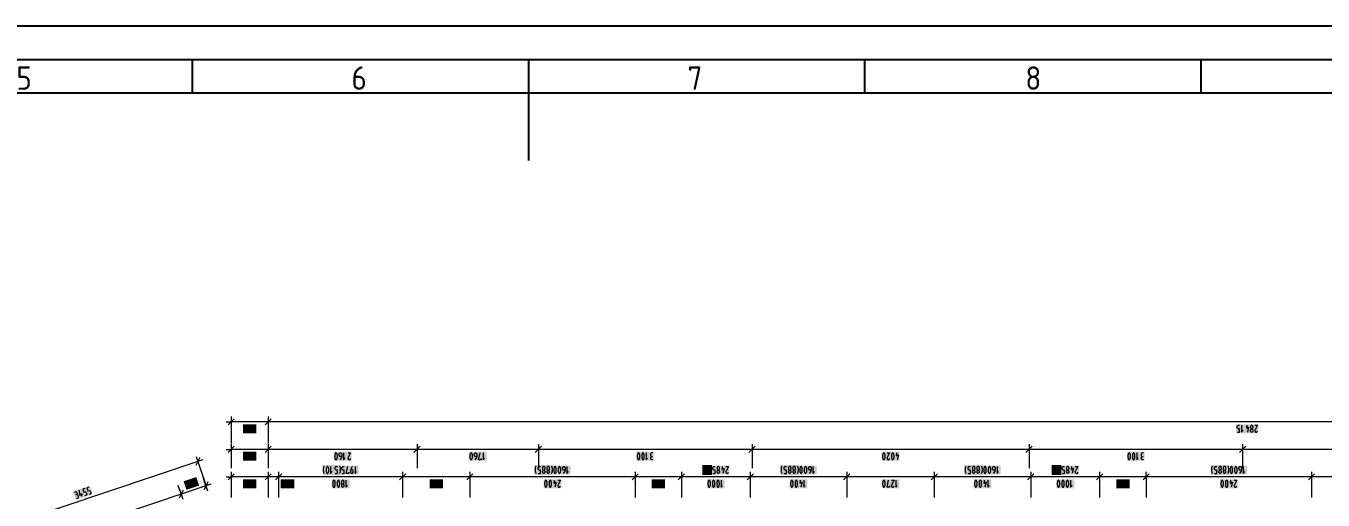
# Model space of a CAD drawing. Header units: millimetres. Extents: x 0 to 594, y 0 to 420.
# Drawn here: x 222.3 to 415.2, y 349.5 to 420 of the extents above; entities that cross this region are included whole.
import ezdxf

# ---------------------------------------------------------------- set-up
doc = ezdxf.new("R2010")
doc.units = ezdxf.units.MM
doc.header["$LTSCALE"] = 8
for name, color, linetype in [('035', 5, 'Continuous'), ('07', 7, 'Continuous'), ('PDF_Koty delkove', 7, 'Continuous')]:
    doc.layers.add(name, color=color, linetype=linetype)
doc.styles.add('ISO Proportional', font='isocp.shx')

# ---------------------------------------------------------------- blocks, each defined once
blk = doc.blocks.new('IEC_border_a2')
at = {"layer": '035'}
for p, q in [((247, 415), (247, 410)), ((297, 415), (297, 410)), ((347, 415), (347, 410)), ((397, 415), (397, 410)), ((584, 410), (10, 410))]:
    blk.add_line(p, q, dxfattribs=at)
blk.add_lwpolyline([(0, 420), (594, 420), (594, 0), (0, 0)], close=True, dxfattribs=at)
at = {"layer": '07'}
blk.add_line((297, 410), (297, 400), dxfattribs=at)
blk.add_lwpolyline([(5, 415), (589, 415), (589, 5), (5, 5)], close=True, dxfattribs=at)
at = {"layer": '035', "style": 'ISO Proportional'}
for s, p in [('5', (220.84, 410.5)), ('6', (270.69, 410.5)), ('7', (320.67, 410.5)), ('8', (370.92, 410.5))]:
    blk.add_text(s, height=3.5, dxfattribs=at).set_placement(p)

msp = doc.modelspace()

# ---------------------------------------------------------------- linework, layer by layer
at = {"layer": 'PDF_Koty delkove', "lineweight": 18}
for points in [[(252.02, 361.13), (252.79, 361.13), (252.79, 357.88)], [(253.25, 361.59), (252.33, 360.67)], [(252.79, 361.9), (252.79, 361.13), (252.79, 360.36)], [(549.56, 361.13), (258.3, 361.13), (257.65, 361.13), (252.79, 361.13)], [(258.76, 361.59), (257.84, 360.67)], [(258.3, 361.9), (258.3, 361.13), (258.3, 360.36)], [(258.3, 361.13), (258.3, 360.77), (258.3, 357.88)], [(254.72, 359.59), (255.05, 359.59), (255.05, 360.07), (254.91, 360.07), (254.82, 360.11), (254.76, 360.16), (254.71, 360.24), (254.7, 360.31), (254.7, 360.38), (254.71, 360.45), (254.74, 360.51), (254.78, 360.57), (254.83, 360.6), (254.91, 360.62), (255.05, 360.62)], [(255.71, 360.62), (255.52, 360.62), (255.45, 360.58), (255.39, 360.53), (255.37, 360.45), (255.35, 360.38), (255.35, 360.31), (255.37, 360.22), (255.39, 360.16), (255.45, 360.11), (255.54, 360.07)], [(255.71, 359.59), (255.54, 359.59), (255.49, 359.61), (255.44, 359.64), (255.41, 359.7), (255.38, 359.8), (255.38, 359.87), (255.41, 359.97), (255.46, 360.04), (255.54, 360.07), (255.65, 360.07)], [(256.04, 359.59), (256.37, 359.59), (256.37, 360.07), (256.23, 360.07), (256.13, 360.11), (256.08, 360.16), (256.02, 360.24), (256.01, 360.31), (256.01, 360.38), (256.02, 360.45), (256.05, 360.51), (256.09, 360.57), (256.15, 360.6), (256.23, 360.62), (256.37, 360.62)], [(402.45, 359.59), (402.78, 359.59), (402.78, 360.07), (402.64, 360.07), (402.55, 360.11), (402.49, 360.16), (402.44, 360.24), (402.42, 360.31), (402.42, 360.38), (402.44, 360.45), (402.46, 360.51), (402.5, 360.57), (402.56, 360.6), (402.64, 360.62), (402.78, 360.62)], [(403.08, 360.62), (403.08, 359.59), (403.3, 359.87)], [(403.74, 360.34), (404.12, 360.34), (403.95, 359.59)], [(403.85, 360.62), (403.85, 360.11)], [(404.71, 360), (404.73, 359.93), (404.75, 359.87), (404.75, 359.8), (404.73, 359.73), (404.71, 359.66), (404.65, 359.61), (404.61, 359.59), (404.56, 359.59), (404.52, 359.61), (404.46, 359.66), (404.43, 359.73), (404.42, 359.8), (404.42, 359.87), (404.43, 359.93), (404.46, 360), (404.5, 360.05), (404.53, 360.07)], [(404.64, 360.07), (404.67, 360.05), (404.71, 360)], [(405.05, 360.62), (405.43, 360.62), (405.08, 359.93), (405.05, 359.87), (405.05, 359.76), (405.08, 359.7), (405.12, 359.64), (405.16, 359.61), (405.21, 359.59), (405.27, 359.59), (405.32, 359.61), (405.36, 359.64), (405.41, 359.7), (405.43, 359.8)], [(252.02, 357.02), (252.79, 357.02), (252.79, 354.23)], [(253.25, 357.49), (252.33, 356.56)], [(252.79, 357.79), (252.79, 357.02), (252.79, 356.26)], [(565.96, 357.02), (549.56, 357.02), (512, 357.02), (509.05, 357.02), (486.83, 357.02), (438.04, 357.02), (403.24, 357.02), (371.46, 357.02), (330.26, 357.02), (298.49, 357.02), (280.45, 357.02), (258.3, 357.02), (252.79, 357.02)], [(258.76, 357.49), (257.84, 356.56)], [(258.3, 357.79), (258.3, 357.02), (258.3, 356.26)], [(258.3, 357.02), (258.3, 356.67), (258.3, 354.23)], [(280.91, 357.49), (279.98, 356.56)], [(280.45, 357.79), (280.45, 357.02), (280.45, 356.26)], [(280.45, 357.02), (280.45, 356.67), (280.45, 354.23)], [(298.95, 357.49), (298.02, 356.56)], [(298.49, 357.79), (298.49, 357.02), (298.49, 356.26)], [(298.49, 357.02), (298.49, 356.67), (298.49, 354.23)], [(330.72, 357.49), (329.8, 356.56)], [(330.26, 357.79), (330.26, 357.02), (330.26, 356.26)], [(330.26, 357.02), (330.26, 356.67), (330.26, 354.23)], [(371.93, 357.49), (371, 356.56)], [(371.46, 357.79), (371.46, 357.02), (371.46, 356.26)], [(371.46, 357.02), (371.46, 356.67), (371.46, 354.23)], [(403.7, 357.49), (402.78, 356.56)], [(403.24, 357.79), (403.24, 357.02), (403.24, 356.26)], [(403.24, 357.02), (403.24, 356.67), (403.24, 354.23)], [(247.83, 355.22), (214.24, 343.98)], [(248.12, 355.8), (247.54, 354.64)], [(247.59, 355.95), (247.83, 355.22), (248.08, 354.49)], [(248.56, 355.46), (247.83, 355.22), (248.81, 352.3)], [(255.71, 356.51), (255.52, 356.51), (255.45, 356.48), (255.39, 356.43), (255.37, 356.34), (255.35, 356.27), (255.35, 356.2), (255.37, 356.12), (255.39, 356.05), (255.45, 356), (255.54, 355.96)], [(255.71, 355.49), (255.54, 355.49), (255.49, 355.5), (255.44, 355.54), (255.41, 355.59), (255.38, 355.69), (255.38, 355.76), (255.41, 355.86), (255.46, 355.93), (255.54, 355.96), (255.65, 355.96)], [(256.04, 355.49), (256.37, 355.49), (256.37, 355.96), (256.23, 355.96), (256.13, 356), (256.08, 356.05), (256.02, 356.14), (256.01, 356.2), (256.01, 356.27), (256.02, 356.34), (256.05, 356.41), (256.09, 356.46), (256.15, 356.49), (256.23, 356.51), (256.37, 356.51)], [(268.58, 355.9), (268.58, 356.1), (268.56, 356.2), (268.54, 356.32), (268.5, 356.43), (268.44, 356.49), (268.41, 356.51), (268.36, 356.51), (268.33, 356.49), (268.28, 356.43), (268.24, 356.32), (268.21, 356.2), (268.19, 356.1)], [(268.19, 356.1), (268.19, 355.9), (268.21, 355.79), (268.24, 355.67), (268.28, 355.57), (268.33, 355.5), (268.36, 355.49), (268.41, 355.49), (268.44, 355.5), (268.5, 355.57), (268.54, 355.67), (268.56, 355.79), (268.58, 355.9)], [(269.21, 355.96), (269.02, 355.96), (268.96, 355.98), (268.92, 356.02), (268.89, 356.05), (268.87, 356.1), (268.85, 356.17), (268.85, 356.31), (268.87, 356.37), (268.89, 356.43), (268.92, 356.46), (268.96, 356.49), (269.02, 356.51), (269.07, 356.51), (269.13, 356.49), (269.17, 356.46), (269.19, 356.43), (269.22, 356.37), (269.24, 356.31), (269.24, 356.07), (269.18, 355.83), (269.1, 355.66), (268.96, 355.49)], [(269.51, 356.51), (269.51, 355.49), (269.73, 355.76)], [(270.17, 356.51), (270.55, 356.51), (270.19, 355.83), (270.17, 355.76), (270.17, 355.66), (270.19, 355.59), (270.23, 355.54), (270.28, 355.5), (270.33, 355.49), (270.38, 355.49), (270.44, 355.5), (270.48, 355.54), (270.52, 355.59), (270.55, 355.69)], [(288.29, 356.1), (288.29, 355.9), (288.3, 355.79), (288.33, 355.67), (288.37, 355.57), (288.42, 355.5), (288.45, 355.49), (288.51, 355.49), (288.53, 355.5), (288.59, 355.57), (288.63, 355.67), (288.66, 355.79), (288.67, 355.9), (288.67, 356.1), (288.66, 356.2), (288.63, 356.32), (288.59, 356.43), (288.53, 356.49), (288.51, 356.51), (288.45, 356.51), (288.42, 356.49), (288.37, 356.43), (288.33, 356.32), (288.3, 356.2)], [(288.3, 356.2), (288.29, 356.1)], [(289.3, 355.96), (289.11, 355.96), (289.05, 355.98), (289.01, 356.02), (288.99, 356.05), (288.96, 356.1), (288.94, 356.17), (288.94, 356.31), (288.96, 356.37), (288.99, 356.43), (289.01, 356.46), (289.05, 356.49), (289.11, 356.51), (289.16, 356.51), (289.22, 356.49), (289.26, 356.46), (289.29, 356.43), (289.31, 356.37), (289.33, 356.31), (289.33, 356.07), (289.27, 355.83), (289.19, 355.66), (289.05, 355.49)], [(289.99, 355.69), (289.99, 355.49), (289.6, 355.49), (289.82, 356.51)], [(290.26, 356.51), (290.26, 355.49), (290.48, 355.76)], [(314.51, 356.51), (314.51, 355.49), (314.73, 355.76)], [(315.52, 356.51), (315.33, 356.51), (315.26, 356.48), (315.21, 356.43), (315.18, 356.34), (315.17, 356.27), (315.17, 356.2), (315.18, 356.12), (315.21, 356.05), (315.26, 356), (315.36, 355.96)], [(315.52, 355.49), (315.36, 355.49), (315.3, 355.5), (315.25, 355.54), (315.22, 355.59), (315.19, 355.69), (315.19, 355.76), (315.22, 355.86), (315.28, 355.93), (315.36, 355.96), (315.47, 355.96)], [(350.34, 356.51), (350.73, 356.51), (350.37, 355.83), (350.34, 355.76), (350.34, 355.66), (350.37, 355.59), (350.41, 355.54), (350.45, 355.5), (350.51, 355.49), (350.56, 355.49), (350.62, 355.5), (350.66, 355.54), (350.7, 355.59), (350.73, 355.69)], [(351.66, 356.24), (352.04, 356.24), (351.87, 355.49)], [(351.77, 356.51), (351.77, 356)], [(386.42, 355.5), (386.48, 355.57), (386.52, 355.67), (386.54, 355.79), (386.56, 355.9), (386.56, 356.1), (386.54, 356.2), (386.52, 356.32), (386.48, 356.43), (386.42, 356.49), (386.39, 356.51), (386.34, 356.51), (386.31, 356.49), (386.26, 356.43), (386.22, 356.32), (386.19, 356.2), (386.17, 356.1)], [(386.17, 356.1), (386.17, 355.9), (386.19, 355.79), (386.22, 355.67), (386.26, 355.57), (386.31, 355.5), (386.34, 355.49), (386.39, 355.49), (386.42, 355.5)], [(387.49, 356.51), (387.49, 355.49), (387.71, 355.76)], [(388.5, 356.51), (388.31, 356.51), (388.24, 356.48), (388.19, 356.43), (388.16, 356.34), (388.15, 356.27), (388.15, 356.2), (388.16, 356.12), (388.19, 356.05), (388.24, 356), (388.34, 355.96)], [(388.2, 355.59), (388.17, 355.69), (388.17, 355.76), (388.2, 355.86), (388.25, 355.93), (388.34, 355.96), (388.45, 355.96)], [(388.5, 355.49), (388.34, 355.49), (388.28, 355.5), (388.23, 355.54), (388.2, 355.59)], [(253.25, 353.4), (252.33, 352.48)], [(252.79, 353.71), (252.79, 352.94), (252.79, 352.17)], [(258.76, 353.4), (257.84, 352.48)], [(258.3, 353.71), (258.3, 352.94), (258.3, 352.17)], [(260.3, 353.4), (259.38, 352.48)], [(259.84, 353.71), (259.84, 352.94), (259.84, 352.17)], [(266.53, 353.79), (266.53, 354.13), (266.55, 354.31), (266.56, 354.41), (266.59, 354.48), (266.64, 354.54)], [(266.64, 353.45), (266.62, 353.49), (266.58, 353.55), (266.55, 353.66), (266.53, 353.79)], [(267.57, 354.48), (267.57, 353.45), (267.79, 353.72)], [(268.26, 353.45), (268.58, 353.45), (268.58, 353.93), (268.45, 353.93), (268.35, 353.96), (268.3, 354.02), (268.24, 354.1), (268.23, 354.17), (268.23, 354.24), (268.24, 354.31), (268.27, 354.37), (268.31, 354.42), (268.37, 354.46), (268.45, 354.48), (268.58, 354.48)], [(268.88, 354.54), (268.94, 354.48), (268.97, 354.41), (268.98, 354.31)], [(268.98, 354.31), (268.99, 354.13), (268.99, 353.79), (268.98, 353.66), (268.95, 353.55), (268.91, 353.49), (268.88, 353.45)], [(269.28, 353.45), (269.61, 353.45), (269.61, 353.93), (269.47, 353.93), (269.37, 353.96), (269.32, 354.02), (269.26, 354.1), (269.25, 354.17), (269.25, 354.24), (269.26, 354.31), (269.29, 354.37), (269.33, 354.42), (269.39, 354.46), (269.47, 354.48), (269.61, 354.48)], [(270.29, 353.66), (270.29, 353.45), (269.91, 353.45), (270.12, 354.48)], [(270.84, 354.48), (270.7, 354.31), (270.62, 354.13), (270.56, 353.9), (270.56, 353.66), (270.58, 353.59), (270.6, 353.54), (270.63, 353.5), (270.67, 353.47), (270.73, 353.45), (270.78, 353.45), (270.84, 353.47), (270.88, 353.5), (270.9, 353.54), (270.93, 353.59), (270.95, 353.66), (270.95, 353.79), (270.93, 353.86), (270.9, 353.93), (270.84, 353.98), (270.78, 354), (270.59, 354)], [(271.22, 354.48), (271.22, 353.45), (271.44, 353.72)], [(278.75, 353.4), (277.83, 352.48)], [(278.29, 353.71), (278.29, 352.94), (278.29, 352.17)], [(288.75, 353.4), (287.83, 352.48)], [(288.29, 353.71), (288.29, 352.94), (288.29, 352.17)], [(298.16, 353.45), (298.13, 353.49), (298.09, 353.55), (298.07, 353.66), (298.05, 353.79), (298.05, 354.13), (298.07, 354.31), (298.08, 354.41), (298.11, 354.48), (298.16, 354.54)], [(298.46, 353.45), (298.79, 353.45), (298.79, 353.93), (298.65, 353.93), (298.56, 353.96), (298.5, 354.02), (298.45, 354.1), (298.44, 354.17), (298.44, 354.24), (298.45, 354.31), (298.48, 354.37), (298.52, 354.42), (298.57, 354.46), (298.65, 354.48), (298.79, 354.48)], [(299.16, 353.52), (299.13, 353.59), (299.12, 353.66), (299.12, 353.72), (299.13, 353.79), (299.16, 353.86), (299.2, 353.91), (299.23, 353.93)], [(299.34, 353.93), (299.36, 353.91), (299.41, 353.86), (299.43, 353.79), (299.45, 353.72), (299.45, 353.66), (299.43, 353.59), (299.41, 353.52), (299.35, 353.47), (299.31, 353.45), (299.26, 353.45), (299.21, 353.47), (299.16, 353.52)], [(300.02, 353.91), (300.06, 353.86), (300.09, 353.79), (300.1, 353.72), (300.1, 353.66), (300.09, 353.59), (300.06, 353.52), (300.01, 353.47), (299.97, 353.45), (299.91, 353.45), (299.87, 353.47), (299.82, 353.52), (299.79, 353.59), (299.77, 353.66), (299.77, 353.72), (299.79, 353.79), (299.82, 353.86), (299.86, 353.91), (299.88, 353.93)], [(299.99, 353.93), (300.02, 353.91)], [(300.4, 354.54), (300.46, 354.48), (300.49, 354.41), (300.5, 354.31), (300.51, 354.13), (300.51, 353.79), (300.5, 353.66), (300.47, 353.55), (300.43, 353.49), (300.4, 353.45)], [(300.85, 353.54), (300.91, 353.47), (300.93, 353.45), (300.99, 353.45), (301.02, 353.47), (301.07, 353.54), (301.11, 353.64), (301.14, 353.76), (301.15, 353.86), (301.15, 354.07), (301.14, 354.17), (301.11, 354.29), (301.07, 354.39), (301.02, 354.46), (300.99, 354.48), (300.93, 354.48), (300.91, 354.46), (300.85, 354.39), (300.81, 354.29), (300.78, 354.17), (300.77, 354.07)], [(300.77, 354.07), (300.77, 353.86), (300.78, 353.76), (300.81, 353.64), (300.85, 353.54)], [(302.44, 353.93), (302.25, 353.93), (302.19, 353.95), (302.15, 353.98), (302.12, 354.02), (302.1, 354.07), (302.08, 354.13), (302.08, 354.27), (302.1, 354.34), (302.12, 354.39), (302.15, 354.42), (302.19, 354.46), (302.25, 354.48), (302.3, 354.48), (302.35, 354.46), (302.4, 354.42), (302.42, 354.39), (302.45, 354.34), (302.46, 354.27), (302.46, 354.03), (302.41, 353.79), (302.33, 353.62), (302.19, 353.45)], [(302.74, 354.48), (302.74, 353.45), (302.96, 353.72)], [(313.35, 353.4), (312.43, 352.48)], [(312.89, 353.71), (312.89, 352.94), (312.89, 352.17)], [(320.22, 353.4), (319.29, 352.48)], [(319.75, 353.71), (319.75, 352.94), (319.75, 352.17)], [(323.11, 353.45), (323.08, 353.49), (323.04, 353.55), (323.01, 353.66), (323, 353.79), (323, 354.13), (323.01, 354.31), (323.03, 354.41), (323.06, 354.48), (323.11, 354.54)], [(324.04, 354.54), (324.09, 354.48), (324.12, 354.41), (324.14, 354.31), (324.15, 354.13), (324.15, 353.79), (324.14, 353.66), (324.11, 353.55)], [(324.11, 353.55), (324.07, 353.49), (324.04, 353.45)], [(324.43, 353.45), (324.76, 353.45), (324.76, 353.93), (324.62, 353.93), (324.53, 353.96), (324.47, 354.02), (324.42, 354.1), (324.41, 354.17), (324.41, 354.24), (324.42, 354.31), (324.45, 354.37), (324.49, 354.42), (324.54, 354.46), (324.62, 354.48), (324.76, 354.48)], [(325.44, 354.17), (325.44, 354.24), (325.43, 354.32), (325.39, 354.41), (325.33, 354.46), (325.28, 354.48), (325.23, 354.48), (325.17, 354.46), (325.12, 354.41), (325.08, 354.32), (325.06, 354.24)], [(325.06, 354.24), (325.06, 354.17), (325.08, 354.08), (325.12, 354), (325.17, 353.95), (325.2, 353.93), (325.31, 353.93), (325.33, 353.95), (325.39, 354), (325.43, 354.08), (325.44, 354.17)], [(325.31, 353.93), (325.33, 353.91), (325.38, 353.86), (325.4, 353.79), (325.42, 353.72), (325.42, 353.66), (325.4, 353.59), (325.38, 353.52), (325.32, 353.47), (325.28, 353.45), (325.23, 353.45), (325.18, 353.47), (325.13, 353.52), (325.1, 353.59), (325.09, 353.66), (325.09, 353.72), (325.1, 353.79), (325.13, 353.86), (325.17, 353.91), (325.2, 353.93)], [(325.72, 354.2), (326.1, 354.2), (325.94, 353.45)], [(325.83, 354.48), (325.83, 353.96)], [(326.37, 354.48), (326.76, 354.48), (326.4, 353.79), (326.37, 353.72), (326.37, 353.62), (326.4, 353.55), (326.44, 353.5), (326.48, 353.47), (326.54, 353.45), (326.59, 353.45), (326.65, 353.47), (326.69, 353.5), (326.73, 353.55), (326.76, 353.66)], [(330.46, 353.4), (329.54, 352.48)], [(330, 353.71), (330, 352.94), (330, 352.17)], [(334.75, 353.45), (334.73, 353.49), (334.69, 353.55), (334.66, 353.66), (334.64, 353.79), (334.64, 354.13), (334.66, 354.31), (334.67, 354.41), (334.7, 354.48), (334.75, 354.54)], [(335.05, 353.45), (335.38, 353.45), (335.38, 353.93), (335.25, 353.93), (335.15, 353.96), (335.1, 354.02), (335.04, 354.1), (335.03, 354.17), (335.03, 354.24), (335.04, 354.31), (335.07, 354.37), (335.11, 354.42), (335.16, 354.46), (335.25, 354.48), (335.38, 354.48)], [(336.05, 354.32), (336.01, 354.41), (335.96, 354.46), (335.9, 354.48), (335.85, 354.48), (335.79, 354.46), (335.74, 354.41), (335.7, 354.32), (335.68, 354.24)], [(335.68, 354.24), (335.68, 354.17), (335.7, 354.08), (335.74, 354), (335.79, 353.95), (335.82, 353.93), (335.93, 353.93), (335.96, 353.95), (336.01, 354), (336.05, 354.08), (336.07, 354.17), (336.07, 354.24), (336.05, 354.32)], [(335.93, 353.93), (335.96, 353.91), (336, 353.86), (336.02, 353.79), (336.04, 353.72), (336.04, 353.66), (336.02, 353.59), (336, 353.52), (335.94, 353.47), (335.9, 353.45), (335.85, 353.45), (335.81, 353.47), (335.75, 353.52), (335.72, 353.59), (335.71, 353.66), (335.71, 353.72), (335.72, 353.79), (335.75, 353.86), (335.79, 353.91), (335.82, 353.93)], [(336.34, 354.17), (336.35, 354.08), (336.39, 354), (336.45, 353.95), (336.48, 353.93), (336.59, 353.93), (336.61, 353.95), (336.67, 354), (336.71, 354.08), (336.72, 354.17), (336.72, 354.24), (336.71, 354.32), (336.67, 354.41), (336.61, 354.46), (336.56, 354.48), (336.5, 354.48), (336.45, 354.46), (336.39, 354.41), (336.35, 354.32), (336.34, 354.24)], [(336.34, 354.24), (336.34, 354.17)], [(336.59, 353.93), (336.61, 353.91), (336.65, 353.86), (336.68, 353.79), (336.69, 353.72), (336.69, 353.66), (336.68, 353.59), (336.65, 353.52), (336.6, 353.47), (336.56, 353.45), (336.5, 353.45), (336.46, 353.47), (336.41, 353.52), (336.38, 353.59), (336.37, 353.66), (336.37, 353.72), (336.38, 353.79), (336.41, 353.86), (336.45, 353.91), (336.48, 353.93)], [(337, 354.54), (337.05, 354.48), (337.08, 354.41), (337.09, 354.31), (337.11, 354.13), (337.11, 353.79), (337.09, 353.66), (337.06, 353.55), (337.02, 353.49), (337, 353.45)], [(338.26, 353.47), (338.32, 353.54), (338.36, 353.64), (338.39, 353.76), (338.4, 353.86), (338.4, 354.07), (338.39, 354.17), (338.36, 354.29), (338.32, 354.39), (338.26, 354.46), (338.24, 354.48), (338.18, 354.48), (338.15, 354.46), (338.1, 354.39), (338.06, 354.29), (338.03, 354.17), (338.02, 354.07)], [(338.02, 354.07), (338.02, 353.86), (338.03, 353.76), (338.06, 353.64), (338.1, 353.54), (338.15, 353.47), (338.18, 353.45), (338.24, 353.45), (338.26, 353.47)], [(339.03, 353.93), (338.84, 353.93), (338.78, 353.95), (338.74, 353.98), (338.71, 354.02), (338.69, 354.07), (338.67, 354.13), (338.67, 354.27), (338.69, 354.34), (338.71, 354.39), (338.74, 354.42), (338.78, 354.46), (338.84, 354.48), (338.89, 354.48), (338.95, 354.46), (338.99, 354.42), (339.01, 354.39), (339.04, 354.34), (339.06, 354.27), (339.06, 354.03), (339, 353.79), (338.92, 353.62), (338.78, 353.45)], [(339.33, 354.48), (339.33, 353.45), (339.55, 353.72)], [(344.81, 353.4), (343.89, 352.48)], [(344.35, 353.71), (344.35, 352.94), (344.35, 352.17)], [(357.83, 353.4), (356.91, 352.48)], [(357.37, 353.71), (357.37, 352.94), (357.37, 352.17)], [(362.12, 353.45), (362.09, 353.49), (362.05, 353.55), (362.03, 353.66), (362.01, 353.79), (362.01, 354.13), (362.03, 354.31), (362.04, 354.41), (362.07, 354.48), (362.12, 354.54)], [(362.42, 353.45), (362.75, 353.45), (362.75, 353.93), (362.61, 353.93), (362.52, 353.96), (362.46, 354.02), (362.41, 354.1), (362.39, 354.17), (362.39, 354.24), (362.41, 354.31), (362.44, 354.37), (362.48, 354.42), (362.53, 354.46), (362.61, 354.48), (362.75, 354.48)], [(363.3, 353.93), (363.32, 353.91), (363.36, 353.86), (363.39, 353.79), (363.41, 353.72), (363.41, 353.66), (363.39, 353.59), (363.36, 353.52), (363.31, 353.47), (363.27, 353.45), (363.21, 353.45), (363.17, 353.47), (363.12, 353.52), (363.09, 353.59), (363.08, 353.66), (363.08, 353.72), (363.09, 353.79), (363.12, 353.86), (363.16, 353.91), (363.19, 353.93)], [(363.97, 353.47), (363.92, 353.45), (363.87, 353.45), (363.83, 353.47), (363.77, 353.52), (363.75, 353.59), (363.73, 353.66), (363.73, 353.72), (363.75, 353.79), (363.77, 353.86), (363.82, 353.91), (363.84, 353.93)], [(363.95, 353.93), (363.98, 353.91), (364.02, 353.86), (364.05, 353.79), (364.06, 353.72), (364.06, 353.66), (364.05, 353.59), (364.02, 353.52), (363.97, 353.47)], [(364.36, 354.54), (364.42, 354.48), (364.44, 354.41), (364.46, 354.31), (364.47, 354.13), (364.47, 353.79), (364.46, 353.66), (364.43, 353.55), (364.39, 353.49), (364.36, 353.45)], [(365.1, 353.76), (365.11, 353.86), (365.11, 354.07), (365.1, 354.17), (365.07, 354.29), (365.03, 354.39), (364.97, 354.46), (364.95, 354.48), (364.89, 354.48), (364.86, 354.46), (364.81, 354.39), (364.77, 354.29), (364.74, 354.17), (364.73, 354.07)], [(364.73, 354.07), (364.73, 353.86), (364.74, 353.76), (364.77, 353.64), (364.81, 353.54), (364.86, 353.47), (364.89, 353.45), (364.95, 353.45), (364.97, 353.47), (365.03, 353.54), (365.07, 353.64), (365.1, 353.76)], [(366.04, 354.27), (366.05, 354.34), (366.08, 354.39), (366.11, 354.42), (366.15, 354.46), (366.2, 354.48), (366.26, 354.48), (366.31, 354.46), (366.35, 354.42), (366.38, 354.39), (366.41, 354.34), (366.42, 354.27), (366.42, 354.03), (366.37, 353.79), (366.29, 353.62), (366.15, 353.45)], [(366.4, 353.93), (366.2, 353.93), (366.15, 353.95), (366.11, 353.98), (366.08, 354.02), (366.05, 354.07), (366.04, 354.13), (366.04, 354.27)], [(366.7, 354.48), (366.7, 353.45), (366.91, 353.72)], [(372.18, 353.4), (371.26, 352.48)], [(371.72, 353.71), (371.72, 352.94), (371.72, 352.17)], [(375.08, 353.45), (375.05, 353.49), (375.01, 353.55), (374.98, 353.66), (374.97, 353.79), (374.97, 354.13), (374.98, 354.31), (374.99, 354.41), (375.02, 354.48), (375.08, 354.54)], [(376.01, 354.54), (376.06, 354.48), (376.09, 354.41), (376.1, 354.31), (376.12, 354.13)], [(376.12, 354.13), (376.12, 353.79), (376.1, 353.66), (376.07, 353.55), (376.03, 353.49), (376.01, 353.45)], [(376.4, 353.45), (376.73, 353.45), (376.73, 353.93), (376.59, 353.93), (376.5, 353.96), (376.44, 354.02), (376.39, 354.1), (376.37, 354.17), (376.37, 354.24), (376.39, 354.31), (376.41, 354.37), (376.45, 354.42), (376.51, 354.46), (376.59, 354.48), (376.73, 354.48)], [(377.3, 353.95), (377.36, 354), (377.4, 354.08), (377.41, 354.17), (377.41, 354.24), (377.4, 354.32), (377.36, 354.41), (377.3, 354.46), (377.25, 354.48), (377.19, 354.48), (377.14, 354.46), (377.08, 354.41), (377.04, 354.32), (377.03, 354.24)], [(377.03, 354.24), (377.03, 354.17), (377.04, 354.08), (377.08, 354), (377.14, 353.95), (377.16, 353.93), (377.27, 353.93), (377.3, 353.95)], [(377.27, 353.93), (377.3, 353.91), (377.34, 353.86), (377.37, 353.79), (377.38, 353.72), (377.38, 353.66), (377.37, 353.59), (377.34, 353.52), (377.29, 353.47), (377.25, 353.45), (377.19, 353.45), (377.15, 353.47), (377.1, 353.52), (377.07, 353.59), (377.06, 353.66), (377.06, 353.72), (377.07, 353.79), (377.1, 353.86), (377.14, 353.91), (377.16, 353.93)], [(377.68, 354.2), (378.07, 354.2), (377.9, 353.45)], [(377.79, 354.48), (377.79, 353.96)], [(378.34, 354.48), (378.72, 354.48), (378.37, 353.79), (378.34, 353.72), (378.34, 353.62), (378.37, 353.55), (378.41, 353.5), (378.45, 353.47), (378.5, 353.45), (378.56, 353.45), (378.61, 353.47), (378.65, 353.5), (378.7, 353.55), (378.72, 353.66)], [(382.43, 353.4), (381.51, 352.48)], [(381.97, 353.71), (381.97, 352.94), (381.97, 352.17)], [(389.35, 353.4), (388.43, 352.48)], [(388.89, 352.94), (388.89, 353.71)], [(398.77, 353.45), (398.74, 353.49), (398.7, 353.55), (398.67, 353.66), (398.66, 353.79), (398.66, 354.13), (398.67, 354.31), (398.68, 354.41), (398.71, 354.48), (398.77, 354.54)], [(399.07, 353.45), (399.39, 353.45), (399.39, 353.93), (399.26, 353.93), (399.16, 353.96), (399.11, 354.02), (399.05, 354.1), (399.04, 354.17), (399.04, 354.24), (399.05, 354.31)], [(399.05, 354.31), (399.08, 354.37), (399.12, 354.42), (399.17, 354.46), (399.26, 354.48), (399.39, 354.48)], [(399.94, 353.93), (399.97, 353.91), (400.01, 353.86), (400.04, 353.79), (400.05, 353.72), (400.05, 353.66), (400.04, 353.59), (400.01, 353.52), (399.95, 353.47), (399.91, 353.45), (399.86, 353.45), (399.82, 353.47), (399.76, 353.52), (399.74, 353.59), (399.72, 353.66), (399.72, 353.72), (399.74, 353.79), (399.76, 353.86), (399.8, 353.91), (399.83, 353.93)], [(400.6, 353.93), (400.62, 353.91), (400.66, 353.86), (400.69, 353.79), (400.71, 353.72), (400.71, 353.66), (400.69, 353.59), (400.66, 353.52), (400.61, 353.47), (400.57, 353.45), (400.51, 353.45), (400.47, 353.47), (400.42, 353.52), (400.39, 353.59), (400.38, 353.66), (400.38, 353.72), (400.39, 353.79), (400.42, 353.86)], [(400.42, 353.86), (400.46, 353.91), (400.49, 353.93)], [(401.01, 354.54), (401.06, 354.48), (401.09, 354.41), (401.1, 354.31), (401.12, 354.13), (401.12, 353.79), (401.1, 353.66), (401.07, 353.55), (401.03, 353.49), (401.01, 353.45)], [(401.37, 354.07), (401.37, 353.86), (401.39, 353.76), (401.41, 353.64), (401.45, 353.54), (401.51, 353.47), (401.54, 353.45), (401.59, 353.45), (401.62, 353.47), (401.67, 353.54), (401.71, 353.64), (401.74, 353.76), (401.75, 353.86), (401.75, 354.07), (401.74, 354.17), (401.71, 354.29), (401.67, 354.39), (401.62, 354.46), (401.59, 354.48), (401.54, 354.48), (401.51, 354.46)], [(401.51, 354.46), (401.45, 354.39), (401.41, 354.29), (401.39, 354.17), (401.37, 354.07)], [(403.04, 353.93), (402.85, 353.93), (402.79, 353.95), (402.75, 353.98), (402.72, 354.02), (402.7, 354.07), (402.68, 354.13), (402.68, 354.27), (402.7, 354.34), (402.72, 354.39), (402.75, 354.42), (402.79, 354.46), (402.85, 354.48), (402.9, 354.48), (402.96, 354.46), (403, 354.42), (403.02, 354.39)], [(403.02, 354.39), (403.05, 354.34), (403.07, 354.27), (403.07, 354.03), (403.01, 353.79), (402.93, 353.62), (402.79, 353.45)], [(403.34, 354.48), (403.34, 353.45), (403.56, 353.72)], [(413.95, 353.4), (413.03, 352.48)], [(413.49, 353.71), (413.49, 352.94), (413.49, 352.17)], [(249.04, 351.61), (245.35, 350.37), (243.79, 349.85), (243.16, 349.64), (227.85, 344.52), (215.45, 340.37)], [(231.02, 351.21), (230.71, 351.11), (230.86, 350.66), (230.99, 350.7), (231.09, 350.7), (231.16, 350.66), (231.24, 350.6), (231.27, 350.54), (231.29, 350.48), (231.3, 350.41), (231.3, 350.33), (231.27, 350.27), (231.23, 350.22), (231.16, 350.18), (231.03, 350.14)], [(245.35, 350.37), (245.3, 350.53), (245.28, 350.57), (245.23, 350.71), (245.12, 351.06), (244.91, 351.67)], [(245.93, 352.19), (246.08, 352.24), (246.14, 352.24), (246.2, 352.23), (246.25, 352.19), (246.3, 352.1), (246.33, 352.03), (246.33, 351.93), (246.3, 351.85), (246.24, 351.79), (246.13, 351.75)], [(246.25, 351.22), (246.43, 351.28), (246.49, 351.33), (246.52, 351.4), (246.52, 351.49), (246.51, 351.56), (246.49, 351.62), (246.45, 351.7), (246.4, 351.75), (246.34, 351.79), (246.24, 351.79)], [(246.91, 352.01), (246.93, 352.04), (246.95, 352.1), (246.96, 352.17), (246.95, 352.24), (246.93, 352.31), (246.89, 352.37), (246.84, 352.42), (246.78, 352.46), (246.73, 352.46), (246.68, 352.44), (246.65, 352.41), (246.61, 352.35), (246.61, 352.27), (246.62, 352.2), (246.64, 352.14), (246.67, 352.08), (246.72, 352.02), (246.77, 351.99), (246.81, 351.98), (246.79, 351.95), (246.75, 351.89), (246.74, 351.79), (246.75, 351.71), (246.77, 351.64), (246.81, 351.57), (246.88, 351.5), (246.95, 351.47), (247.01, 351.47), (247.06, 351.49), (247.1, 351.52), (247.14, 351.59), (247.15, 351.68), (247.14, 351.77)], [(247.14, 351.77), (247.12, 351.83), (247.08, 351.91), (247.01, 351.98), (246.94, 352.01), (246.91, 352.01), (246.81, 351.98)], [(247.71, 352.14), (247.64, 352.33), (247.6, 352.42), (247.53, 352.53), (247.46, 352.61), (247.39, 352.66), (247.36, 352.67), (247.3, 352.65), (247.28, 352.63), (247.25, 352.54), (247.25, 352.43), (247.26, 352.31), (247.28, 352.21), (247.34, 352.01), (247.39, 351.92), (247.45, 351.82), (247.52, 351.73), (247.6, 351.69)], [(247.6, 351.69), (247.63, 351.68), (247.68, 351.69), (247.7, 351.72), (247.73, 351.8), (247.74, 351.91), (247.73, 352.04), (247.71, 352.14)], [(249.77, 351.85), (249.04, 351.61), (248.61, 352.9)], [(249.33, 352.19), (248.75, 351.03)], [(248.8, 352.34), (249.04, 351.61), (249.28, 350.88)], [(252.02, 352.94), (252.79, 352.94), (252.79, 349.86)], [(423.69, 352.94), (413.49, 352.94), (388.89, 352.94), (381.97, 352.94), (371.72, 352.94), (357.37, 352.94), (344.35, 352.94), (330, 352.94), (319.75, 352.94), (312.89, 352.94), (288.29, 352.94), (278.29, 352.94), (259.84, 352.94), (258.3, 352.94), (252.79, 352.94)], [(254.72, 351.4), (255.05, 351.4), (255.05, 351.88), (254.91, 351.88), (254.82, 351.91), (254.76, 351.97), (254.71, 352.05), (254.7, 352.12), (254.7, 352.19), (254.71, 352.26), (254.74, 352.32), (254.78, 352.37), (254.83, 352.41), (254.91, 352.43), (255.05, 352.43)], [(255.71, 352.43), (255.52, 352.43), (255.45, 352.39), (255.39, 352.34), (255.37, 352.26), (255.35, 352.19), (255.35, 352.12), (255.37, 352.03), (255.39, 351.97), (255.45, 351.91), (255.54, 351.88)], [(255.71, 351.4), (255.54, 351.4), (255.49, 351.42), (255.44, 351.45), (255.41, 351.5), (255.38, 351.61), (255.38, 351.67), (255.41, 351.78), (255.46, 351.85), (255.54, 351.88), (255.65, 351.88)], [(258.3, 352.94), (258.3, 352.58), (258.3, 349.86)], [(259.84, 352.94), (259.84, 352.58), (259.84, 349.86)], [(260.99, 351.4), (261.32, 351.4), (261.32, 351.88), (261.18, 351.88), (261.08, 351.91), (261.03, 351.97), (260.98, 352.05), (260.96, 352.12), (260.96, 352.19), (260.98, 352.26), (261, 352.32), (261.04, 352.37), (261.1, 352.41), (261.18, 352.43), (261.32, 352.43)], [(261.62, 352.43), (261.62, 351.4), (261.84, 351.67)], [(268.14, 352.41), (268.11, 352.43), (268.05, 352.43), (268.03, 352.41), (267.97, 352.34), (267.93, 352.24), (267.9, 352.12), (267.89, 352.02)], [(267.89, 352.02), (267.89, 351.81), (267.9, 351.71), (267.93, 351.59), (267.97, 351.49), (268.03, 351.42), (268.05, 351.4), (268.11, 351.4), (268.14, 351.42), (268.19, 351.49), (268.23, 351.59), (268.26, 351.71), (268.27, 351.81), (268.27, 352.02), (268.26, 352.12), (268.23, 352.24), (268.19, 352.34), (268.14, 352.41)], [(269.37, 351.4), (269.33, 351.42), (269.27, 351.47), (269.25, 351.54), (269.23, 351.61), (269.23, 351.67), (269.25, 351.74), (269.27, 351.81), (269.31, 351.86), (269.34, 351.88)], [(269.45, 351.88), (269.48, 351.86), (269.52, 351.81), (269.55, 351.74), (269.56, 351.67), (269.56, 351.61), (269.55, 351.54), (269.52, 351.47), (269.46, 351.42), (269.42, 351.4), (269.37, 351.4)], [(269.86, 352.43), (269.86, 351.4), (270.08, 351.67)], [(278.29, 352.94), (278.29, 352.58), (278.29, 349.86)], [(282.47, 351.4), (282.8, 351.4), (282.8, 351.88), (282.66, 351.88), (282.56, 351.91), (282.51, 351.97), (282.45, 352.05), (282.44, 352.12), (282.44, 352.19), (282.45, 352.26), (282.48, 352.32), (282.52, 352.37), (282.58, 352.41), (282.66, 352.43), (282.8, 352.43)], [(283.48, 351.61), (283.48, 351.4), (283.1, 351.4), (283.32, 352.43)], [(284.03, 352.43), (283.89, 352.26), (283.81, 352.08), (283.75, 351.85), (283.75, 351.61), (283.77, 351.54), (283.8, 351.49), (283.82, 351.45), (283.86, 351.42), (283.92, 351.4), (283.97, 351.4), (284.03, 351.42), (284.07, 351.45), (284.1, 351.49), (284.12, 351.54), (284.14, 351.61), (284.14, 351.74), (284.12, 351.81), (284.1, 351.88), (284.03, 351.93), (283.97, 351.95), (283.78, 351.95)], [(288.29, 352.94), (288.29, 352.58), (288.29, 349.86)], [(300.72, 352.15), (301.11, 352.15), (300.94, 351.4)], [(300.83, 352.43), (300.83, 351.91)], [(301.38, 352.43), (301.76, 352.43), (301.41, 351.74), (301.38, 351.67), (301.38, 351.57), (301.41, 351.5), (301.45, 351.45), (301.49, 351.42), (301.54, 351.4), (301.6, 351.4), (301.65, 351.42), (301.69, 351.45), (301.74, 351.5), (301.76, 351.61)], [(312.89, 352.94), (312.89, 352.58), (312.89, 349.86)], [(316.51, 351.61), (316.51, 351.4), (316.13, 351.4), (316.35, 352.43)], [(317.14, 351.88), (316.95, 351.88), (316.89, 351.9), (316.85, 351.93), (316.83, 351.97), (316.8, 352.02), (316.79, 352.08), (316.79, 352.22), (316.8, 352.29), (316.83, 352.34), (316.85, 352.37), (316.89, 352.41), (316.95, 352.43), (317, 352.43), (317.06, 352.41), (317.1, 352.37)], [(317.1, 352.37), (317.13, 352.34), (317.15, 352.29), (317.17, 352.22), (317.17, 351.98), (317.11, 351.74), (317.03, 351.57), (316.89, 351.4)], [(319.75, 352.94), (319.75, 352.58), (319.75, 349.86)], [(325.67, 352.43), (325.67, 351.4), (325.89, 351.67)], [(330, 352.94), (330, 352.58), (330, 349.86)], [(336.17, 351.4), (336.22, 351.4), (336.25, 351.42), (336.3, 351.49), (336.34, 351.59), (336.37, 351.71), (336.38, 351.81), (336.38, 352.02), (336.37, 352.12), (336.34, 352.24), (336.3, 352.34), (336.25, 352.41), (336.22, 352.43), (336.17, 352.43), (336.14, 352.41), (336.08, 352.34), (336.04, 352.24), (336.02, 352.12), (336, 352.02)], [(336, 352.02), (336, 351.81), (336.02, 351.71), (336.04, 351.59), (336.08, 351.49), (336.14, 351.42), (336.17, 351.4)], [(337.32, 352.15), (337.7, 352.15), (337.53, 351.4)], [(337.42, 352.43), (337.42, 351.91)], [(337.97, 352.43), (337.97, 351.4), (338.19, 351.67)], [(344.35, 352.94), (344.35, 352.58), (344.35, 349.86)], [(349.99, 351.49), (350.03, 351.59), (350.05, 351.71), (350.07, 351.81), (350.07, 352.02), (350.05, 352.12), (350.03, 352.24), (349.99, 352.34), (349.93, 352.41), (349.9, 352.43), (349.85, 352.43), (349.82, 352.41), (349.77, 352.34), (349.73, 352.24), (349.7, 352.12), (349.68, 352.02)], [(349.68, 352.02), (349.68, 351.81), (349.7, 351.71), (349.73, 351.59), (349.77, 351.49), (349.82, 351.42), (349.85, 351.4), (349.9, 351.4), (349.93, 351.42), (349.99, 351.49)], [(350.73, 351.61), (350.73, 351.4), (350.34, 351.4), (350.56, 352.43)], [(351, 352.43), (351.38, 352.43), (351.03, 351.74), (351, 351.67), (351, 351.57), (351.03, 351.5), (351.07, 351.45), (351.11, 351.42), (351.16, 351.4), (351.22, 351.4), (351.27, 351.42), (351.31, 351.45), (351.35, 351.5), (351.38, 351.61)], [(351.66, 352.43), (351.66, 351.4), (351.87, 351.67)], [(357.37, 352.94), (357.37, 352.58), (357.37, 349.86)], [(364.24, 351.4), (364.27, 351.42), (364.33, 351.49), (364.37, 351.59), (364.4, 351.71), (364.41, 351.81), (364.41, 352.02), (364.4, 352.12), (364.37, 352.24), (364.33, 352.34), (364.27, 352.41), (364.24, 352.43), (364.19, 352.43), (364.16, 352.41), (364.11, 352.34), (364.07, 352.24), (364.04, 352.12), (364.03, 352.02)], [(364.03, 352.02), (364.03, 351.81), (364.04, 351.71), (364.07, 351.59), (364.11, 351.49), (364.16, 351.42), (364.19, 351.4), (364.24, 351.4)], [(364.68, 352.15), (365.07, 352.15), (364.9, 351.4)], [(364.79, 352.43), (364.79, 351.91)], [(365.34, 352.43), (365.34, 351.4), (365.56, 351.67)], [(371.72, 352.94), (371.72, 352.58), (371.72, 349.86)], [(376.33, 352.02), (376.33, 351.81), (376.34, 351.71), (376.37, 351.59), (376.41, 351.49), (376.46, 351.42), (376.49, 351.4), (376.54, 351.4), (376.57, 351.42), (376.63, 351.49), (376.67, 351.59), (376.69, 351.71), (376.71, 351.81), (376.71, 352.02), (376.69, 352.12), (376.67, 352.24), (376.63, 352.34), (376.57, 352.41), (376.54, 352.43), (376.49, 352.43), (376.46, 352.41), (376.41, 352.34)], [(376.41, 352.34), (376.37, 352.24), (376.34, 352.12), (376.33, 352.02)], [(377.64, 352.43), (377.64, 351.4), (377.86, 351.67)], [(381.97, 352.94), (381.97, 352.58), (381.97, 349.86)], [(384.61, 351.4), (384.94, 351.4), (384.94, 351.88), (384.8, 351.88), (384.7, 351.91), (384.65, 351.97), (384.6, 352.05), (384.58, 352.12), (384.58, 352.19), (384.6, 352.26), (384.62, 352.32), (384.66, 352.37), (384.72, 352.41), (384.8, 352.43), (384.94, 352.43)], [(385.62, 351.61), (385.62, 351.4), (385.24, 351.4), (385.46, 352.43)], [(386.25, 351.88), (386.06, 351.88), (386, 351.9), (385.96, 351.93), (385.94, 351.97), (385.91, 352.02), (385.9, 352.08), (385.9, 352.22), (385.91, 352.29), (385.94, 352.34), (385.96, 352.37), (386, 352.41), (386.06, 352.43), (386.11, 352.43), (386.17, 352.41), (386.21, 352.37), (386.24, 352.34), (386.26, 352.29), (386.28, 352.22), (386.28, 351.98), (386.22, 351.74), (386.14, 351.57), (386, 351.4)], [(388.89, 352.94), (388.89, 352.17)], [(388.89, 352.94), (388.89, 352.58), (388.89, 349.86)], [(400.67, 352.02), (400.67, 351.81), (400.68, 351.71), (400.71, 351.59), (400.75, 351.49), (400.81, 351.42), (400.83, 351.4), (400.89, 351.4), (400.92, 351.42), (400.97, 351.49), (401.01, 351.59), (401.04, 351.71), (401.05, 351.81), (401.05, 352.02), (401.04, 352.12), (401.01, 352.24), (400.97, 352.34), (400.92, 352.41), (400.89, 352.43), (400.83, 352.43), (400.81, 352.41), (400.75, 352.34), (400.71, 352.24), (400.68, 352.12), (400.67, 352.02)], [(401.33, 352.15), (401.71, 352.15), (401.54, 351.4)], [(401.44, 352.43), (401.44, 351.91)], [(401.98, 352.43), (402.37, 352.43), (402.01, 351.74), (401.98, 351.67), (401.98, 351.57), (402.01, 351.5), (402.05, 351.45), (402.09, 351.42), (402.15, 351.4), (402.2, 351.4), (402.26, 351.42), (402.3, 351.45), (402.34, 351.5), (402.37, 351.61)], [(413.49, 352.94), (413.49, 352.58), (413.49, 349.86)], [(229.46, 350.69), (229.62, 350.74), (229.67, 350.75), (229.74, 350.73), (229.78, 350.69), (229.84, 350.6), (229.86, 350.54), (229.86, 350.43), (229.83, 350.35), (229.77, 350.29), (229.66, 350.26)], [(229.79, 349.72), (229.97, 349.78), (230.02, 349.83), (230.06, 349.9), (230.06, 349.99), (230.05, 350.06), (230.02, 350.12), (229.98, 350.2), (229.94, 350.26), (229.87, 350.29), (229.77, 350.29)], [(230.66, 350.3), (230.3, 350.18), (230.21, 350.94)], [(230.64, 350.01), (230.48, 350.49)], [(245.64, 350.96), (245.06, 349.79)], [(245.1, 351.1), (245.35, 350.37), (245.59, 349.64)]]:
    msp.add_lwpolyline(points, dxfattribs=at)
for points in [[(404.39, 360.38), (404.39, 360.31), (404.41, 360.22), (404.45, 360.14), (404.5, 360.09), (404.53, 360.07), (404.64, 360.07), (404.67, 360.09), (404.72, 360.14), (404.76, 360.22), (404.78, 360.31), (404.78, 360.38), (404.76, 360.46), (404.72, 360.55), (404.67, 360.6), (404.61, 360.62), (404.56, 360.62), (404.5, 360.6), (404.45, 360.55), (404.41, 360.46)], [(313.2, 356.1), (313.2, 355.9), (313.21, 355.79), (313.24, 355.67), (313.28, 355.57), (313.33, 355.5), (313.36, 355.49), (313.41, 355.49), (313.44, 355.5), (313.5, 355.57), (313.54, 355.67), (313.56, 355.79), (313.58, 355.9), (313.58, 356.1), (313.56, 356.2), (313.54, 356.32), (313.5, 356.43), (313.44, 356.49), (313.41, 356.51), (313.36, 356.51), (313.33, 356.49), (313.28, 356.43), (313.24, 356.32), (313.21, 356.2)], [(313.85, 356.1), (313.85, 355.9), (313.87, 355.79), (313.89, 355.67), (313.93, 355.57), (313.99, 355.5), (314.02, 355.49), (314.07, 355.49), (314.1, 355.5), (314.15, 355.57), (314.19, 355.67), (314.22, 355.79), (314.24, 355.9), (314.24, 356.1), (314.22, 356.2), (314.19, 356.32), (314.15, 356.43), (314.1, 356.49), (314.07, 356.51), (314.02, 356.51), (313.99, 356.49), (313.93, 356.43), (313.89, 356.32), (313.87, 356.2)], [(349.68, 356.1), (349.68, 355.9), (349.7, 355.79), (349.73, 355.67), (349.77, 355.57), (349.82, 355.5), (349.85, 355.49), (349.9, 355.49), (349.93, 355.5), (349.99, 355.57), (350.03, 355.67), (350.05, 355.79), (350.07, 355.9), (350.07, 356.1), (350.05, 356.2), (350.03, 356.32), (349.99, 356.43), (349.93, 356.49), (349.9, 356.51), (349.85, 356.51), (349.82, 356.49), (349.77, 356.43), (349.73, 356.32), (349.7, 356.2)], [(351, 356.1), (351, 355.9), (351.01, 355.79), (351.04, 355.67), (351.08, 355.57), (351.14, 355.5), (351.16, 355.49), (351.22, 355.49), (351.25, 355.5), (351.3, 355.57), (351.34, 355.67), (351.37, 355.79), (351.38, 355.9), (351.38, 356.1), (351.37, 356.2), (351.34, 356.32), (351.3, 356.43), (351.25, 356.49), (351.22, 356.51), (351.16, 356.51), (351.14, 356.49), (351.08, 356.43), (351.04, 356.32), (351.01, 356.2)], [(386.83, 356.1), (386.83, 355.9), (386.85, 355.79), (386.87, 355.67), (386.91, 355.57), (386.97, 355.5), (387, 355.49), (387.05, 355.49), (387.08, 355.5), (387.13, 355.57), (387.17, 355.67), (387.2, 355.79), (387.21, 355.9), (387.21, 356.1), (387.2, 356.2), (387.17, 356.32), (387.13, 356.43), (387.08, 356.49), (387.05, 356.51), (387, 356.51), (386.97, 356.49), (386.91, 356.43), (386.87, 356.32), (386.85, 356.2)], [(266.92, 354.07), (266.92, 353.86), (266.93, 353.76), (266.96, 353.64), (267, 353.54), (267.05, 353.47), (267.08, 353.45), (267.14, 353.45), (267.16, 353.47), (267.22, 353.54), (267.26, 353.64), (267.29, 353.76), (267.3, 353.86), (267.3, 354.07), (267.29, 354.17), (267.26, 354.29), (267.22, 354.39), (267.16, 354.46), (267.14, 354.48), (267.08, 354.48), (267.05, 354.46), (267, 354.39), (266.96, 354.29), (266.93, 354.17)], [(299.09, 354.24), (299.09, 354.17), (299.11, 354.08), (299.15, 354), (299.2, 353.95), (299.23, 353.93), (299.34, 353.93), (299.36, 353.95), (299.42, 354), (299.46, 354.08), (299.47, 354.17), (299.47, 354.24), (299.46, 354.32), (299.42, 354.41), (299.36, 354.46), (299.31, 354.48), (299.26, 354.48), (299.2, 354.46), (299.15, 354.41), (299.11, 354.32)], [(299.75, 354.24), (299.75, 354.17), (299.76, 354.08), (299.8, 354), (299.86, 353.95), (299.88, 353.93), (299.99, 353.93), (300.02, 353.95), (300.08, 354), (300.12, 354.08), (300.13, 354.17), (300.13, 354.24), (300.12, 354.32), (300.08, 354.41), (300.02, 354.46), (299.97, 354.48), (299.91, 354.48), (299.86, 354.46), (299.8, 354.41), (299.76, 354.32)], [(301.43, 354.07), (301.43, 353.86), (301.44, 353.76), (301.47, 353.64), (301.51, 353.54), (301.56, 353.47), (301.59, 353.45), (301.64, 353.45), (301.67, 353.47), (301.73, 353.54), (301.77, 353.64), (301.79, 353.76), (301.81, 353.86), (301.81, 354.07), (301.79, 354.17), (301.77, 354.29), (301.73, 354.39), (301.67, 354.46), (301.64, 354.48), (301.59, 354.48), (301.56, 354.46), (301.51, 354.39), (301.47, 354.29), (301.44, 354.17)], [(323.38, 354.07), (323.38, 353.86), (323.4, 353.76), (323.42, 353.64), (323.47, 353.54), (323.52, 353.47), (323.55, 353.45), (323.6, 353.45), (323.63, 353.47), (323.68, 353.54), (323.72, 353.64), (323.75, 353.76), (323.77, 353.86), (323.77, 354.07), (323.75, 354.17), (323.72, 354.29), (323.68, 354.39), (323.63, 354.46), (323.6, 354.48), (323.55, 354.48), (323.52, 354.46), (323.47, 354.39), (323.42, 354.29), (323.4, 354.17)], [(337.36, 354.07), (337.36, 353.86), (337.38, 353.76), (337.4, 353.64), (337.44, 353.54), (337.5, 353.47), (337.53, 353.45), (337.58, 353.45), (337.61, 353.47), (337.66, 353.54), (337.7, 353.64), (337.73, 353.76), (337.74, 353.86), (337.74, 354.07), (337.73, 354.17), (337.7, 354.29), (337.66, 354.39), (337.61, 354.46), (337.58, 354.48), (337.53, 354.48), (337.5, 354.46), (337.44, 354.39), (337.4, 354.29), (337.38, 354.17)], [(363.05, 354.24), (363.05, 354.17), (363.06, 354.08), (363.1, 354), (363.16, 353.95), (363.19, 353.93), (363.3, 353.93), (363.32, 353.95), (363.38, 354), (363.42, 354.08), (363.43, 354.17), (363.43, 354.24), (363.42, 354.32), (363.38, 354.41), (363.32, 354.46), (363.27, 354.48), (363.21, 354.48), (363.16, 354.46), (363.1, 354.41), (363.06, 354.32)], [(363.71, 354.24), (363.71, 354.17), (363.72, 354.08), (363.76, 354), (363.82, 353.95), (363.84, 353.93), (363.95, 353.93), (363.98, 353.95), (364.03, 354), (364.08, 354.08), (364.09, 354.17), (364.09, 354.24), (364.08, 354.32), (364.03, 354.41), (363.98, 354.46), (363.92, 354.48), (363.87, 354.48), (363.82, 354.46), (363.76, 354.41), (363.72, 354.32)], [(365.38, 354.07), (365.38, 353.86), (365.4, 353.76), (365.43, 353.64), (365.47, 353.54), (365.52, 353.47), (365.55, 353.45), (365.6, 353.45), (365.63, 353.47), (365.68, 353.54), (365.73, 353.64), (365.75, 353.76), (365.77, 353.86), (365.77, 354.07), (365.75, 354.17), (365.73, 354.29), (365.68, 354.39), (365.63, 354.46), (365.6, 354.48), (365.55, 354.48), (365.52, 354.46), (365.47, 354.39), (365.43, 354.29), (365.4, 354.17)], [(375.35, 354.07), (375.35, 353.86), (375.36, 353.76), (375.39, 353.64), (375.43, 353.54), (375.49, 353.47), (375.51, 353.45), (375.57, 353.45), (375.6, 353.47), (375.65, 353.54), (375.69, 353.64), (375.72, 353.76), (375.73, 353.86), (375.73, 354.07), (375.72, 354.17), (375.69, 354.29), (375.65, 354.39), (375.6, 354.46), (375.57, 354.48), (375.51, 354.48), (375.49, 354.46), (375.43, 354.39), (375.39, 354.29), (375.36, 354.17)], [(399.69, 354.24), (399.69, 354.17), (399.71, 354.08), (399.75, 354), (399.8, 353.95), (399.83, 353.93), (399.94, 353.93), (399.97, 353.95), (400.02, 354), (400.06, 354.08), (400.08, 354.17), (400.08, 354.24), (400.06, 354.32), (400.02, 354.41), (399.97, 354.46), (399.91, 354.48), (399.86, 354.48), (399.8, 354.46), (399.75, 354.41), (399.71, 354.32)], [(400.35, 354.24), (400.35, 354.17), (400.36, 354.08), (400.4, 354), (400.46, 353.95), (400.49, 353.93), (400.6, 353.93), (400.62, 353.95), (400.68, 354), (400.72, 354.08), (400.73, 354.17), (400.73, 354.24), (400.72, 354.32), (400.68, 354.41), (400.62, 354.46), (400.57, 354.48), (400.51, 354.48), (400.46, 354.46), (400.4, 354.41), (400.36, 354.32)], [(402.03, 354.07), (402.03, 353.86), (402.04, 353.76), (402.07, 353.64), (402.11, 353.54), (402.16, 353.47), (402.19, 353.45), (402.25, 353.45), (402.27, 353.47), (402.33, 353.54), (402.37, 353.64), (402.4, 353.76), (402.41, 353.86), (402.41, 354.07), (402.4, 354.17), (402.37, 354.29), (402.33, 354.39), (402.27, 354.46), (402.25, 354.48), (402.19, 354.48), (402.16, 354.46), (402.11, 354.39), (402.07, 354.29), (402.04, 354.17)], [(260.3, 352.02), (260.3, 351.81), (260.32, 351.71), (260.35, 351.59), (260.39, 351.49), (260.44, 351.42), (260.47, 351.4), (260.52, 351.4), (260.55, 351.42), (260.6, 351.49), (260.65, 351.59), (260.67, 351.71), (260.69, 351.81), (260.69, 352.02), (260.67, 352.12), (260.65, 352.24), (260.6, 352.34), (260.55, 352.41), (260.52, 352.43), (260.47, 352.43), (260.44, 352.41), (260.39, 352.34), (260.35, 352.24), (260.32, 352.12)], [(268.55, 352.02), (268.55, 351.81), (268.56, 351.71), (268.59, 351.59), (268.63, 351.49), (268.68, 351.42), (268.71, 351.4), (268.77, 351.4), (268.79, 351.42), (268.85, 351.49), (268.89, 351.59), (268.92, 351.71), (268.93, 351.81), (268.93, 352.02), (268.92, 352.12), (268.89, 352.24), (268.85, 352.34), (268.79, 352.41), (268.77, 352.43), (268.71, 352.43), (268.68, 352.41), (268.63, 352.34), (268.59, 352.24), (268.56, 352.12)], [(269.2, 352.19), (269.2, 352.12), (269.22, 352.03), (269.26, 351.95), (269.31, 351.9), (269.34, 351.88), (269.45, 351.88), (269.48, 351.9), (269.53, 351.95), (269.57, 352.03), (269.59, 352.12), (269.59, 352.19), (269.57, 352.27), (269.53, 352.36), (269.48, 352.41), (269.42, 352.43), (269.37, 352.43), (269.31, 352.41), (269.26, 352.36), (269.22, 352.27)], [(299.41, 352.02), (299.41, 351.81), (299.42, 351.71), (299.45, 351.59), (299.49, 351.49), (299.55, 351.42), (299.57, 351.4), (299.63, 351.4), (299.66, 351.42), (299.71, 351.49), (299.75, 351.59), (299.78, 351.71), (299.79, 351.81), (299.79, 352.02), (299.78, 352.12), (299.75, 352.24), (299.71, 352.34), (299.66, 352.41), (299.63, 352.43), (299.57, 352.43), (299.55, 352.41), (299.49, 352.34), (299.45, 352.24), (299.42, 352.12)], [(300.07, 352.02), (300.07, 351.81), (300.08, 351.71), (300.11, 351.59), (300.15, 351.49), (300.2, 351.42), (300.23, 351.4), (300.28, 351.4), (300.31, 351.42), (300.37, 351.49), (300.41, 351.59), (300.44, 351.71), (300.45, 351.81), (300.45, 352.02), (300.44, 352.12), (300.41, 352.24), (300.37, 352.34), (300.31, 352.41), (300.28, 352.43), (300.23, 352.43), (300.2, 352.41), (300.15, 352.34), (300.11, 352.24), (300.08, 352.12)], [(315.47, 352.02), (315.47, 351.81), (315.49, 351.71), (315.51, 351.59), (315.55, 351.49), (315.61, 351.42), (315.64, 351.4), (315.69, 351.4), (315.72, 351.42), (315.77, 351.49), (315.81, 351.59), (315.84, 351.71), (315.85, 351.81), (315.85, 352.02), (315.84, 352.12), (315.81, 352.24), (315.77, 352.34), (315.72, 352.41), (315.69, 352.43), (315.64, 352.43), (315.61, 352.41), (315.55, 352.34), (315.51, 352.24), (315.49, 352.12)], [(323.7, 352.02), (323.7, 351.81), (323.72, 351.71), (323.74, 351.59), (323.78, 351.49), (323.84, 351.42), (323.87, 351.4), (323.92, 351.4), (323.95, 351.42), (324, 351.49), (324.04, 351.59), (324.07, 351.71), (324.08, 351.81), (324.08, 352.02), (324.07, 352.12), (324.04, 352.24), (324, 352.34), (323.95, 352.41), (323.92, 352.43), (323.87, 352.43), (323.84, 352.41), (323.78, 352.34), (323.74, 352.24), (323.72, 352.12)], [(324.36, 352.02), (324.36, 351.81), (324.37, 351.71), (324.4, 351.59), (324.44, 351.49), (324.49, 351.42), (324.52, 351.4), (324.58, 351.4), (324.6, 351.42), (324.66, 351.49), (324.7, 351.59), (324.73, 351.71), (324.74, 351.81), (324.74, 352.02), (324.73, 352.12), (324.7, 352.24), (324.66, 352.34), (324.6, 352.41), (324.58, 352.43), (324.52, 352.43), (324.49, 352.41), (324.44, 352.34), (324.4, 352.24), (324.37, 352.12)], [(325.02, 352.02), (325.02, 351.81), (325.03, 351.71), (325.06, 351.59), (325.1, 351.49), (325.15, 351.42), (325.18, 351.4), (325.23, 351.4), (325.26, 351.42), (325.32, 351.49), (325.36, 351.59), (325.38, 351.71), (325.4, 351.81), (325.4, 352.02), (325.38, 352.12), (325.36, 352.24), (325.32, 352.34), (325.26, 352.41), (325.23, 352.43), (325.18, 352.43), (325.15, 352.41), (325.1, 352.34), (325.06, 352.24), (325.03, 352.12)], [(336.66, 352.02), (336.66, 351.81), (336.67, 351.71), (336.7, 351.59), (336.74, 351.49), (336.79, 351.42), (336.82, 351.4), (336.88, 351.4), (336.9, 351.42), (336.96, 351.49), (337, 351.59), (337.03, 351.71), (337.04, 351.81), (337.04, 352.02), (337.03, 352.12), (337, 352.24), (336.96, 352.34), (336.9, 352.41), (336.88, 352.43), (336.82, 352.43), (336.79, 352.41), (336.74, 352.34), (336.7, 352.24), (336.67, 352.12)], [(363.37, 352.02), (363.37, 351.81), (363.38, 351.71), (363.41, 351.59), (363.45, 351.49), (363.5, 351.42), (363.53, 351.4), (363.59, 351.4), (363.61, 351.42), (363.67, 351.49), (363.71, 351.59), (363.74, 351.71), (363.75, 351.81), (363.75, 352.02), (363.74, 352.12), (363.71, 352.24), (363.67, 352.34), (363.61, 352.41), (363.59, 352.43), (363.53, 352.43), (363.5, 352.41), (363.45, 352.34), (363.41, 352.24), (363.38, 352.12)], [(375.67, 352.02), (375.67, 351.81), (375.68, 351.71), (375.71, 351.59), (375.75, 351.49), (375.8, 351.42), (375.83, 351.4), (375.89, 351.4), (375.91, 351.42), (375.97, 351.49), (376.01, 351.59), (376.04, 351.71), (376.05, 351.81), (376.05, 352.02), (376.04, 352.12), (376.01, 352.24), (375.97, 352.34), (375.91, 352.41), (375.89, 352.43), (375.83, 352.43), (375.8, 352.41), (375.75, 352.34), (375.71, 352.24), (375.68, 352.12)], [(376.98, 352.02), (376.98, 351.81), (377, 351.71), (377.02, 351.59), (377.06, 351.49), (377.12, 351.42), (377.15, 351.4), (377.2, 351.4), (377.23, 351.42), (377.28, 351.49), (377.32, 351.59), (377.35, 351.71), (377.37, 351.81), (377.37, 352.02), (377.35, 352.12), (377.32, 352.24), (377.28, 352.34), (377.23, 352.41), (377.2, 352.43), (377.15, 352.43), (377.12, 352.41), (377.06, 352.34), (377.02, 352.24), (377, 352.12)], [(400.01, 352.02), (400.01, 351.81), (400.03, 351.71), (400.05, 351.59), (400.09, 351.49), (400.15, 351.42), (400.18, 351.4), (400.23, 351.4), (400.26, 351.42), (400.31, 351.49), (400.35, 351.59), (400.38, 351.71), (400.4, 351.81), (400.4, 352.02), (400.38, 352.12), (400.35, 352.24), (400.31, 352.34), (400.26, 352.41), (400.23, 352.43), (400.18, 352.43), (400.15, 352.41), (400.09, 352.34), (400.05, 352.24), (400.03, 352.12)]]:
    msp.add_lwpolyline(points, close=True, dxfattribs=at)
for points in [[(254.72, 355.49), (255.05, 355.49), (255.05, 355.96), (254.91, 355.96), (254.82, 356, -0.843813), (255.05, 356.51)], [(231.64, 351.42), (231.33, 351.32), (231.48, 350.86), (231.61, 350.91, -1.034113), (231.65, 350.34)], [(256.04, 351.4), (256.37, 351.4), (256.37, 351.88), (256.23, 351.88), (256.13, 351.91), (256.08, 351.97, -0.753191), (256.37, 352.43)]]:
    msp.add_lwpolyline(points, format="xyb", dxfattribs=at)
at = {"layer": 'PDF_Koty delkove', "color": 7, "lineweight": 18, "true_color": 0xffffff, "transparency": 33554559}
for points in [[(256.55, 360.77), (254.54, 360.77), (256.55, 359.44), (254.54, 359.44)], [(405.59, 360.77), (402.27, 360.77), (405.59, 359.44), (402.27, 359.44)], [(256.55, 356.67), (254.54, 356.67), (256.55, 355.33), (254.54, 355.33)], [(270.7, 356.67), (268.04, 356.67), (270.7, 355.33), (268.04, 355.33)], [(290.8, 356.67), (288.13, 356.67), (290.8, 355.33), (288.13, 355.33)], [(315.7, 356.67), (313.04, 356.67), (315.7, 355.33), (313.04, 355.33)], [(352.19, 356.67), (349.53, 356.67), (352.19, 355.33), (349.53, 355.33)], [(388.68, 356.67), (386.02, 356.67), (388.68, 355.33), (386.02, 355.33)], [(269.15, 354.7), (266.38, 354.7), (269.15, 353.23), (266.38, 353.23)], [(271.76, 354.63), (269.1, 354.63), (271.76, 353.3), (269.1, 353.3)], [(300.67, 354.7), (297.9, 354.7), (300.67, 353.23), (297.9, 353.23)], [(303.27, 354.63), (300.62, 354.63), (303.27, 353.3), (300.62, 353.3)], [(324.3, 354.7), (322.85, 354.7), (324.3, 353.23), (322.85, 353.23)], [(326.91, 354.63), (324.25, 354.63), (326.91, 353.3), (324.25, 353.3)], [(337.26, 354.7), (334.49, 354.7), (337.26, 353.23), (334.49, 353.23)], [(339.87, 354.63), (337.21, 354.63), (339.87, 353.3), (337.21, 353.3)], [(364.63, 354.7), (361.86, 354.7), (364.63, 353.23), (361.86, 353.23)], [(367.23, 354.63), (364.57, 354.63), (367.23, 353.3), (364.57, 353.3)], [(376.27, 354.7), (374.81, 354.7), (376.27, 353.23), (374.81, 353.23)], [(378.88, 354.63), (376.22, 354.63), (378.88, 353.3), (376.22, 353.3)], [(401.27, 354.7), (398.5, 354.7), (401.27, 353.23), (398.5, 353.23)], [(403.88, 354.63), (401.22, 354.63), (403.88, 353.3), (401.22, 353.3)], [(229.66, 349.52), (232.19, 350.36), (229.24, 350.78), (231.76, 351.62)], [(246.13, 351.01), (248.03, 351.65), (245.71, 352.28), (247.61, 352.91)], [(256.55, 352.58), (254.54, 352.58), (256.55, 351.25), (254.54, 351.25)], [(262.16, 352.58), (260.15, 352.58), (262.16, 351.25), (260.15, 351.25)], [(270.4, 352.58), (267.74, 352.58), (270.4, 351.25), (267.74, 351.25)], [(284.29, 352.58), (282.29, 352.58), (284.29, 351.25), (282.29, 351.25)], [(301.92, 352.58), (299.26, 352.58), (301.92, 351.25), (299.26, 351.25)], [(317.32, 352.58), (315.32, 352.58), (317.32, 351.25), (315.32, 351.25)], [(326.21, 352.58), (323.55, 352.58), (326.21, 351.25), (323.55, 351.25)], [(338.51, 352.58), (335.85, 352.58), (338.51, 351.25), (335.85, 351.25)], [(352.19, 352.58), (349.53, 352.58), (352.19, 351.25), (349.53, 351.25)], [(365.88, 352.58), (363.21, 352.58), (365.88, 351.25), (363.21, 351.25)], [(378.18, 352.58), (375.51, 352.58), (378.18, 351.25), (375.51, 351.25)], [(386.43, 352.58), (384.43, 352.58), (386.43, 351.25), (384.43, 351.25)], [(402.52, 352.58), (399.86, 352.58), (402.52, 351.25), (399.86, 351.25)]]:
    msp.add_solid(points, dxfattribs=at)

# ---------------------------------------------------------------- block references
msp.add_blockref('IEC_border_a2', (0, 0))

doc.saveas('drawing.dxf')
